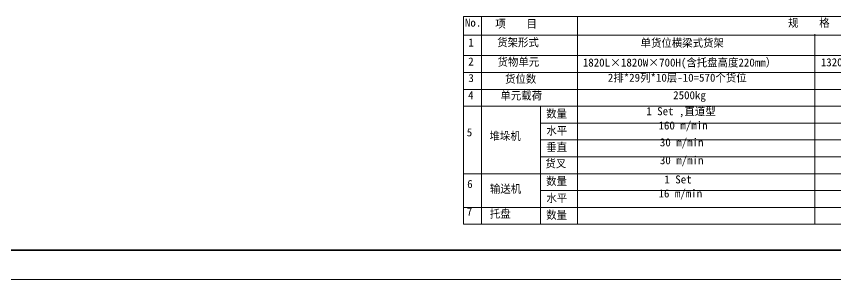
# Model space of a CAD drawing. Header units: millimetres. Extents: x -67280 to 67280, y -47520 to 47520.
# Drawn here: x -22358 to 22418, y -47520 to -33142 of the extents above; entities that cross this region are included whole.
import ezdxf
from ezdxf.enums import TextEntityAlignment as Align

# ---------------------------------------------------------------- set-up
doc = ezdxf.new("R2010")
doc.units = ezdxf.units.MM
for name, color, linetype, lineweight in [('尺寸线层', 4, 'Continuous', 18), ('粗实线层', 7, 'Continuous', 35), ('细实线层', 3, 'Continuous', 18)]:
    doc.layers.add(name, color=color, linetype=linetype, lineweight=lineweight)
doc.styles.add('标准', font='', dxfattribs={"width": 0.667})
doc.styles.get('标准').set_extended_font_data('宋体')

# ---------------------------------------------------------------- blocks, each defined once
blk = doc.blocks.new('*X1373')
at = {"layer": '粗实线层'}
blk.add_line((-395.5, -287), (410.5, -287), dxfattribs=at)
at = {"layer": '细实线层'}
blk.add_line((-420.5, -297), (420.5, -297), dxfattribs=at)
at = {"layer": '尺寸线层', "linetype": 'Continuous', "style": '标准', "width": 0.667}
blk.add_attdef('图纸编号', text='', height=5.19, rotation=180, dxfattribs=at).set_placement((-370.5, 282), align=Align.MIDDLE_CENTER)

msp = doc.modelspace()

# ---------------------------------------------------------------- linework, layer by layer
at = {"layer": '尺寸线层'}
for p, q in [((2080.028, -33142.369), (2080.028, -34105.341)), ((2080.028, -33142.369), (34284.725, -33142.369)), ((3064.616, -33142.369), (3064.616, -44500.614)), ((8314.404, -33142.369), (8314.404, -34105.341)), ((2080.028, -34105.341), (2080.04, -44500.613)), ((34284.748, -34161.332), (2080.029, -34161.288)), ((8314.399, -34105.341), (8314.416, -44500.622)), ((21274.457, -34105.341), (21274.568, -44500.638)), ((34284.745, -35284.649), (2080.031, -35284.606)), ((34284.744, -36206.249), (2080.033, -36206.206)), ((34284.741, -37127.849), (2080.032, -37127.806)), ((34284.739, -38049.449), (2080.035, -38049.406)), ((6279.546, -42657.417), (6279.546, -38049.415)), ((34284.778, -38971.028), (6279.542, -38971.028)), ((34284.739, -38971.049), (6279.546, -38971.013)), ((34284.736, -39892.649), (6279.543, -39892.613)), ((34284.733, -40814.249), (6279.54, -40814.213)), ((34284.732, -41735.849), (2080.042, -41735.806)), ((34284.778, -41735.831), (6279.542, -41735.831)), ((6279.546, -44500.619), (6279.546, -41735.815)), ((34284.739, -41735.852), (6279.546, -41735.817)), ((34284.736, -42657.452), (6279.546, -42657.417)), ((34284.727, -43579.049), (2080.038, -43579.008)), ((34284.727, -43579.051), (2080.038, -43579.008)), ((34284.732, -44500.654), (2080.04, -44500.613))]:
    msp.add_line(p, q, dxfattribs=at)

# ---------------------------------------------------------------- block references
at = {"layer": '粗实线层', "xscale": 160, "yscale": 160, "zscale": 160}
msp.add_blockref('*X1373', (0, 0), dxfattribs=at)

# ---------------------------------------------------------------- texts
at = {"layer": '尺寸线层', "char_height": 437.5, "attachment_point": 1, "line_spacing_factor": 1.15057}
for s, insert, width in [('\\T1.001;No.', (2156.984, -33265.766), 13137.25151), ('\\T1.001;项\u3000\u3000目', (3817.271, -33325.513), 3645.51282), ('\\T1.001;规\u3000\u3000格', (19817.606, -33276.749), 3895.51282), ('\\T1.001;1', (2341.857, -34351.41), 13137.25151), ('\\T1.001;货架形式', (3921.399, -34343.696), 3891.66667), ('\\T1.001;单货位横梁式货架', (11757.96, -34370.897), 7950), ('\\T1.001;货物单元', (3941.975, -35410.095), 13137.25151), ('\\T1.001;1820L×1820W×700H(含托盘高度220mm）', (8601.016, -35443.876), 20951.0989), ('\\T1.001;1320L×1320W×900H(含托盘高度220mm）', (21608.322, -35430.576), 20808.24176), ('\\T1.001;2', (2339.615, -35388.501), 13137.25151), ('\\T1.001;2排*29列*10层-10=570个货位', (9970.769, -36271.273), 15251.19048), ('\\T1.001;3', (2347.829, -36291.636), 13137.25151), ('\\T1.001;货位数', (4354.086, -36338.304), 13137.25151), ('\\T1.001;4', (2330.653, -37231.308), 13137.25151), ('\\T1.001;单元载荷', (4097.138, -37251.038), 13137.25151), ('\\T1.001;2500kg', (13540.418, -37229.704), 13646.13904), ('\\T1.001; 1 Set ,直道型', (11772.391, -38102.971), 8126.19048), ('\\T1.001;数量', (6599.429, -38237.766), 1908.33333), ('\\T1.001;160 m/min', (12739.301, -38881.494), 13137.25151), ('\\T1.001;5', (2259.177, -39256.857), 13137.25151), ('\\T1.001;堆垛机', (3500.055, -39460.116), 2891.66667), ('\\T1.001;水平', (6611.74, -39167.775), 13137.25151), ('\\T1.001;30 m/min', (12812.702, -39801.97), 13137.25151), ('\\T1.001;垂直', (6602.744, -40066.887), 1866.66667), ('\\T1.001;30 m/min', (12812.702, -40780.87), 13137.25151), ('\\T1.001;货叉', (6558.825, -40961.028), 1866.66667), ('\\T1.001;6', (2282.317, -42077.057), 13137.25151), ('\\T1.001;数量', (6599.429, -41924.166), 1908.33333), ('\\T1.001;1 Set', (13058.485, -41828.328), 13137.25151), ('\\T1.001;输送机', (3525.431, -42343.183), 2966.66667), ('\\T1.001;水平', (6611.74, -42854.18), 13137.25151), ('\\T1.001;16 m/min', (12739.301, -42593.649), 13137.25151), ('\\T1.001;7', (2259.811, -43590.726), 13137.25151), ('\\T1.001;托盘', (3519.227, -43706.026), 2966.66667), ('\\T1.001;数量', (6599.425, -43767.368), 1908.33333)]:
    msp.add_mtext(s, dxfattribs=dict(at, insert=insert, width=width))

doc.saveas('drawing.dxf')
